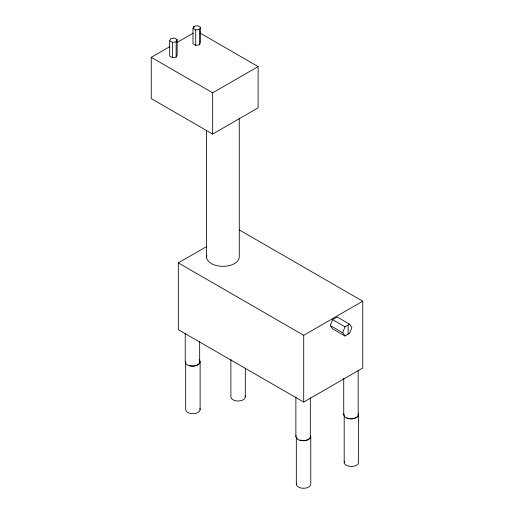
<?xml version="1.0" encoding="UTF-8"?>
<svg xmlns="http://www.w3.org/2000/svg" width="514" height="514" viewBox="0 0 514 514"><rect width="100%" height="100%" fill="white"/><g stroke="black" fill="none" stroke-linecap="round" stroke-linejoin="round"><path stroke-width="0.77" d="M332.564 319.637L330.264 325.561L342.684 332.731L344.984 335.995L349.578 333.342L351.872 327.424L349.578 324.154L337.158 316.984L332.564 319.637L344.984 326.808L349.578 324.154M342.684 332.731L344.984 326.808M169.691 40.792L170.687 38.646L174.407 38.075L177.131 39.642L177.131 54.966L176.135 57.118L172.415 57.69L169.691 56.116L169.691 40.792L172.415 42.366L176.135 41.795L177.131 39.642M192.988 28.424L193.99 26.278L197.704 25.7L200.428 27.274L200.428 42.598L199.432 44.744L195.712 45.316L192.988 43.748L192.988 28.424L195.712 29.992L199.432 29.42L200.428 27.274M200.132 33.108L258.105 66.576L258.105 107.837L212.674 134.064L151.257 98.604L151.257 57.343L169.838 46.613M177.407 42.244L193.238 33.108M151.257 57.343L212.674 92.803L258.105 66.576M239.434 230.009L362.743 301.204L362.743 367.998L303.71 402.083L178.313 329.686L178.313 262.892L206.795 246.45M178.313 262.892L303.71 335.289L362.743 301.204M344.984 335.995L332.564 328.825L330.727 326.21M358.631 414.554L358.631 462.292A7.215 4.17 0 0 1 350.471 466.423A7.215 4.17 0 0 1 344.438 461.212M358.174 370.221L358.174 414.779A7.215 4.17 0 0 1 350.015 418.91A7.215 4.17 0 0 1 343.988 413.699M348.106 325.002L348.106 334.19M344.194 415.344L344.194 462.292M343.737 378.175L343.737 414.779M310.764 436.392L310.764 484.13A7.215 4.17 0 0 1 302.605 488.261A7.215 4.17 0 0 1 296.572 483.051M310.308 397.63L310.308 436.617A7.215 4.17 0 0 1 302.148 440.749A7.215 4.17 0 0 1 296.115 435.538M303.71 335.289L303.71 402.083M296.327 437.986L296.327 484.13M295.871 396.834L295.871 436.617M245.319 368.23L245.319 396.872M239.28 118.021L239.28 256.614A16.364 9.445 0 0 1 221.791 266.31A16.364 9.445 0 0 1 206.795 255.31M230.882 359.472L230.882 396.872A7.215 4.17 0 0 0 239.042 401.004A7.215 4.17 0 0 0 245.075 395.793M212.674 92.803L212.674 134.064M206.57 130.582L206.57 257.161M200.119 361.798L200.119 409.536M199.67 341.335L199.67 362.023M199.432 29.42L199.432 44.744M195.712 29.992L195.712 45.316M193.99 26.278L193.99 27.807M185.682 361.798L185.682 409.536A7.215 4.17 0 0 0 193.849 413.667A7.215 4.17 0 0 0 199.875 408.457M185.233 333.374L185.233 362.023A7.215 4.17 0 0 0 193.392 366.154A7.215 4.17 0 0 0 199.419 360.944M176.135 41.795L176.135 57.118M172.415 42.366L172.415 57.69M310.514 435.313A7.215 4.17 0 0 1 307.937 439.701A7.215 4.17 0 0 1 299.932 440.003M297.291 438.474A7.215 4.17 0 0 1 296.572 437.472M199.156 359.71A7.215 4.17 0 0 1 198.006 364.741A7.215 4.17 0 0 1 189.293 365.403M358.386 413.474A7.215 4.17 0 0 1 355.29 418.068A7.215 4.17 0 0 1 346.77 417.741"/></g></svg>
